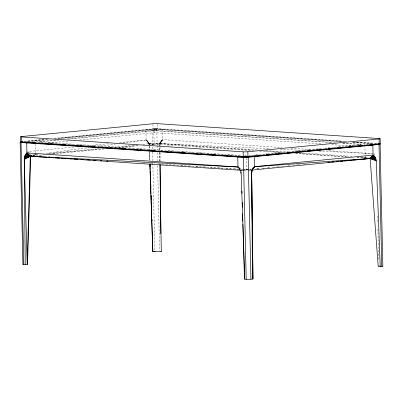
<?xml version="1.0" encoding="UTF-8"?>
<svg xmlns="http://www.w3.org/2000/svg" width="403" height="403" viewBox="0 0 403 403"><rect width="100%" height="100%" fill="white"/><g stroke="black" fill="none" stroke-linecap="round" stroke-linejoin="round"><path stroke-width="0.3" stroke-dasharray="2.02 1.51" d="M161.558 140.773L160.475 142.939L160.021 145.594L159.517 143.564L162.701 139.65L282.045 147.599M161.235 141.251L159.517 143.564L159.558 146.697L159.517 143.564L161.91 140.345M162.293 139.967L159.517 143.564L149.15 144.571M148.521 144.591L159.694 143.539L162.701 139.65L162.469 129.625L66.525 139.015M160.943 141.775L159.517 143.564L148.919 143.785L147.79 141.508L146.118 139.967L119.303 142.591M162.701 139.65L159.517 143.564L160.072 144.899M160.691 142.34L159.517 143.564L160.167 144.224M160.475 142.939L159.517 143.564L160.298 143.569M29.087 153.452L30.547 155.341L37.383 154.43M46.083 153.276L88.952 147.569M100.135 146.082L115.051 144.098M122.507 143.105L146.118 139.967L149.201 143.76L149.317 145.795M242.53 170.162L241.337 170.278L241.372 171.537L241.337 170.278L243.76 170.232M243.125 170.101L251.079 169.346L241.155 170.288M357.028 157.598L367.047 157.961M24.331 141.307L44.955 139.297M53.7 138.446L153.054 128.769A3.355 0.277 -1.3 0 1 157.79 128.678L346.756 141.382M24.251 141.503L44.859 139.493M54.853 138.521L156.026 128.779L346.122 141.544M27.404 141.539L47.982 139.524M57.961 138.546L152.062 129.333A3.355 0.277 -1.3 0 1 156.797 129.247L341.492 141.549M28.633 141.579L49.866 139.509M59.861 138.536L156.037 129.282L341.739 141.75M55.926 140.053L34.124 141.987M58.898 140.027L39.499 141.916L242.022 155.528M68.283 139.111L154.631 130.698L330.818 142.541M48.305 143.065L68.953 141.055M79.593 140.017L154.676 132.703L321.458 143.916M73.779 147.05L27.631 151.568L28.724 152.984M88.746 145.584L109.324 143.569M35.086 155.644L30.547 155.341L37.408 154.671M48.007 153.634L99.143 148.626M114.109 147.16L134.693 145.145M142.798 144.35L149.034 143.74L252.132 150.611M45.01 154.767L35.655 155.684L35.6 153.205M53.115 153.971L104.251 148.969M117.973 147.624L138.551 145.609M248.913 155.578L267.058 153.81M267.688 153.75L282.705 152.289M283.329 152.228L287.707 151.8M288.331 151.74L303.348 150.274M303.978 150.213L308.355 149.79M308.98 149.73L323.997 148.264M324.627 148.203L344.646 146.254M345.27 146.193L360.917 144.667M251.391 155.644L253.26 155.462M256.379 155.155L257.628 155.034M271.97 153.629L273.839 153.447M276.957 153.14L278.206 153.019M292.548 151.614L294.417 151.432M297.535 151.125L298.784 151.004M313.126 149.599L315.62 149.357M318.118 149.11L319.362 148.989M333.704 147.584L336.203 147.342M338.696 147.095L339.941 146.974M349.295 146.057L351.169 145.876M351.789 145.815L353.663 145.629M354.287 145.569L356.781 145.327M359.275 145.08L360.524 144.959M369.823 144.047L371.057 143.926M357.053 157.568L366.987 157.971M256.686 168.766L259.179 168.525M261.678 168.283L264.796 167.975M267.29 167.729L269.783 167.487M272.277 167.24L274.77 166.998M277.264 166.756L281.632 166.328M282.256 166.268L285.374 165.96M287.868 165.714L290.361 165.472M292.855 165.225L297.223 164.802M297.847 164.741L300.965 164.434M303.459 164.187L306.577 163.885M30.547 155.341L38.038 154.656M49.272 153.634L104.206 148.631M115.439 147.609L137.912 145.559M257.321 168.776L259.194 168.61M262.937 168.268L264.811 168.096M268.554 167.754L269.803 167.643M244.369 170.222L251.044 170.091M378.573 265.95L380.548 265.945M253.673 150.218L159.694 143.539L269.552 148.757M280.221 149.266L303.449 150.369M319.141 151.115L372.498 153.654L326.642 150.571M173.25 165.159L174.504 165.24M180.786 165.633L182.67 165.749M188.317 166.101L190.201 166.217M195.853 166.57L198.367 166.726M203.389 167.044L206.527 167.24M210.295 167.472L214.688 167.749M217.827 167.945L222.849 168.258M225.992 168.454L231.015 168.766M233.523 168.922L238.546 169.235M251.653 170.081L241.059 169.391L248.978 169.895M35.036 155.644L30.714 155.362L28.401 152.515M356.801 142.058L377.515 143.448M353.653 142.047L377.5 143.649M352.796 142.304L371.642 143.559M352.408 142.466L370.609 143.69M335.367 142.566L145.891 129.937L146.118 139.967L149.034 143.74M342.903 143.065L364.886 144.531M342.731 143.342L360.912 144.566M331.488 144.591L352.182 145.982M290.84 148.188L312.194 149.609M159.694 143.539L258.313 150.107M265.849 150.611L287.838 152.072M301.026 152.954L351.905 156.344M361.954 157.014L369.496 157.518M259.668 151.115L282.281 152.621M295.475 153.498L346.353 156.888M244.53 155.694L246.409 155.825M41 142.445L42.884 142.571M47.907 142.909L50.42 143.075M54.188 143.327L57.956 143.579M64.238 143.997L65.498 144.078M71.779 144.496L73.034 144.581M78.056 144.914L80.57 145.085M84.338 145.332L88.111 145.584M94.393 146.002L95.647 146.088M101.929 146.506L103.183 146.591M108.211 146.924L110.724 147.09M113.863 147.302L118.26 147.594M124.542 148.012L125.796 148.097M132.078 148.516L133.333 148.601M137.73 148.893L140.874 149.1M144.012 149.311L148.41 149.604M153.437 149.936L155.946 150.107M160.973 150.44L163.487 150.606M167.885 150.898L171.023 151.11M173.537 151.276L178.559 151.614M181.073 151.78L182.957 151.906M183.587 151.946L186.1 152.112M191.123 152.45L193.636 152.616M198.034 152.908L203.057 153.246M203.686 153.286L210.598 153.745M214.366 153.996L216.879 154.168M221.902 154.5L224.416 154.666M227.554 154.878L231.952 155.17M234.465 155.336L239.493 155.674M244.515 156.006L246.399 156.132M39.423 155.936L42.562 156.142M48.844 156.56L50.103 156.646M143.065 162.842L144.949 162.963M150.606 163.341L154.374 163.593M158.142 163.845L165.049 164.303M165.678 164.348L172.59 164.807M173.214 164.847L180.126 165.311M180.756 165.351L187.662 165.809M188.292 165.855L195.203 166.313M195.828 166.353L202.739 166.817M203.369 166.857L225.353 168.323M225.982 168.363L232.889 168.827M233.518 168.867L238.546 169.2M249.548 169.935L251.815 170.086M264.952 151.019L282.493 152.263M295.651 153.2L346.399 156.807M373.752 153.709L375.692 156.288M148.697 143.161L149.201 143.76L149.261 145.639M146.344 140.118L149.201 143.76L149.231 145.11M146.576 140.269L149.201 143.76L149.1 144.435L148.919 143.785M146.793 140.451L149.201 143.76L154.142 144.083L153.83 130.466M147.009 140.632L149.201 143.76L147.79 141.508M147.412 141.045L149.201 143.76L148.435 142.571M149.523 150.893L149.357 146.496L149.503 150.878M149.876 160.323L149.543 151.523L149.81 160.263M149.281 146.269L149.387 149.402M149.473 151.911L149.745 160.067M364.901 145.151L365.128 155.049M365.138 155.669L365.194 158.142M246.445 157.991L246.712 169.744M157.694 124.29L157.79 128.678M156.797 129.247L157.155 144.964M157.17 145.594L157.271 149.992M157.326 152.51L157.513 160.681M157.623 165.714L159.553 250.595M156.591 128.804L156.601 129.303M156.394 128.789L156.404 129.292M156.218 128.784L156.228 129.287M156.026 128.779L156.037 129.282M155.82 128.779L155.835 129.277M155.608 128.779L155.618 129.277M155.392 128.784L155.402 129.282M155.175 128.789L155.185 129.287M154.959 128.794L154.969 129.298M154.747 128.804L154.757 129.308M154.631 130.698L154.676 132.703M154.545 128.814L154.556 129.318M154.359 128.829L154.369 129.333M154.142 128.849L154.158 129.348M152.954 124.381L153.054 128.769M152.062 129.333L152.515 149.458M152.576 151.971L152.772 160.772M152.833 163.286L154.797 250.056M35.388 143.926L35.585 152.591M377.702 215.847L377.812 222.108M377.933 229L378.477 260.313M159.618 149.835L159.578 147.327L159.603 149.825M159.659 152.344L159.805 161.129M159.633 152.334L159.754 161.104M160.021 146.919L160.051 150.067M160.077 152.581L160.157 161.386"/><path stroke-width="0.6" d="M251.643 172.575L252.485 279.093L250.938 279.244A3.355 0.277 -1.3 0 1 246.203 279.334L244.47 279.083L242.893 224.365M240.082 169.038L237.987 167.003L26.93 152.944L24.926 155.634L24.256 158.883L25.218 264.61L27.192 264.605L27.55 263.9L30.693 155.986M26.729 153.1L30.28 156.218L27.192 264.605L24.251 159.583L30.28 156.218L26.93 152.944L26.704 142.914L31.026 142.491M370.387 144.899L372.83 145.06L373.057 155.084L370.135 158.48L378.221 266.655L380.225 266.585L376.296 161.618C376.236 159.13 375.264 156.435 373.057 155.084L254.57 166.686L254.127 167.079L252.384 169.734L251.648 173.119L252.963 278.921L252.485 279.093M244.782 279.239L241.1 172.106M252.338 169.23L253.714 167.522M251.986 169.668L253.326 168.016M252.6 169.114L254.57 166.686L254.343 156.661L253.119 156.581M251.815 170.086L370.302 158.485L373.057 155.084M252.409 169.154L253.92 167.3M252.359 169.225L254.127 167.079M252.424 169.169L254.348 166.882M252.379 169.235L254.57 166.686L370.302 158.485L369.168 158.409M251.981 169.698L252.973 168.55M373.516 155.392L370.135 158.48L368.901 158.399M22.734 142.314L22.447 141.715L22.906 142.33L245.21 157.241L378.608 144.284L376.881 144.108M22.457 142.219L23.016 142.123M378.583 144.304C379.077 143.413 377.717 143.826 378.024 144.4M373.949 155.749L370.135 158.48L376.261 160.918M374.357 156.168L370.135 158.48L376.17 160.228M24.256 158.883L30.28 156.218L26.527 153.261M374.73 156.631L370.135 158.48L376.039 159.558M24.306 158.193L30.28 156.218L26.336 153.452M375.072 157.14L370.135 158.48L375.863 158.908M24.397 157.518L30.28 156.218L26.145 153.639M375.374 157.694L370.135 158.48L375.636 158.283M24.533 156.863L30.28 156.218L25.792 154.067M22.467 142.022L21.233 142.143A3.355 0.277 -1.3 0 0 21.032 142.536L23.802 264.514L25.218 264.61M21.505 136.929L243.115 151.83A3.355 0.277 -1.3 0 0 247.85 151.74L379.072 138.954A3.355 0.277 -1.3 0 0 379.288 138.561L157.679 123.666A3.355 0.277 -1.3 0 0 152.939 123.756L21.717 136.536A3.355 0.277 -1.3 0 0 21.505 136.929L21.616 141.947L243.226 156.843A3.355 0.277 -1.3 0 0 247.966 156.752L379.188 143.967A3.355 0.277 -1.3 0 0 380.2 143.685M240.848 156.676L237.76 156.979L237.987 167.003L239.966 169.059M241.916 156.55L248.122 156.55M249.371 156.429L251.87 156.183M253.744 156.001L256.243 155.76M258.116 155.578L260.615 155.331M261.859 155.21L264.358 154.969M266.232 154.787L268.73 154.54M269.98 154.42L272.478 154.178M274.352 153.996L276.851 153.75M278.725 153.568L281.218 153.326M282.468 153.205L284.966 152.959M286.84 152.777L289.339 152.536M291.213 152.354L293.711 152.107M294.961 151.986L297.459 151.745M299.328 151.563L301.827 151.316M303.076 151.196L305.575 150.954M307.449 150.772L309.947 150.526M311.821 150.344L314.32 150.102M315.569 149.981L318.063 149.735M319.937 149.553L322.435 149.311M324.309 149.13L326.808 148.883M328.057 148.762L330.556 148.521M332.43 148.339L334.928 148.092M336.797 147.911L338.671 147.73M340.545 147.548L343.044 147.302M344.918 147.12L347.416 146.878M348.666 146.757L351.164 146.511M353.038 146.329L355.532 146.088M357.406 145.906L359.904 145.659M361.153 145.538L363.652 145.297M365.526 145.115L368.025 144.868M369.899 144.687L371.773 144.506M373.641 144.324L376.14 144.078M21.032 142.536L243.432 157.356A3.355 0.277 -1.3 0 0 248.172 157.266L379.001 144.455A3.355 0.277 -1.3 0 0 379.198 144.062L378.064 143.987M380.225 266.585L381.767 266.433A3.355 0.277 -1.3 0 0 382.649 266.116M327.856 162.349L329.73 162.182M331.604 162.011L334.097 161.784M336.596 161.553L338.47 161.386M340.339 161.215L342.837 160.983M344.086 160.873L347.205 160.585M348.454 160.475L351.577 160.187M352.827 160.077L370.302 158.485M159.87 164.892L161.301 251.477L152.802 251.638L149.871 163.83M24.709 156.233L30.28 156.218L25.47 154.545M47.05 157.281L30.099 156.223L26.93 152.944M48.31 157.361L53.332 157.674M55.216 157.795L59.609 158.067M61.493 158.183L65.261 158.419M67.769 158.575L71.538 158.812M74.051 158.968L77.814 159.205M80.958 159.402L83.466 159.558M87.234 159.79L89.748 159.946M93.511 160.182L96.025 160.339M100.418 160.616L101.677 160.691M106.699 161.009L107.954 161.084M26.029 142.037L29.797 142.289M32.305 142.461L35.444 142.672M38.582 142.879L41.091 143.05M44.229 143.261L47.368 143.473M50.506 143.685L53.644 143.891M56.153 144.062L59.291 144.274M62.43 144.486L65.568 144.697M68.077 144.863L71.845 145.115M74.353 145.287L77.492 145.498M80.001 145.664L83.769 145.916M86.277 146.088L89.416 146.299M92.554 146.511L95.063 146.677M98.201 146.888L101.339 147.1M104.478 147.312L107.616 147.523M110.125 147.689L113.263 147.901M116.402 148.113L119.54 148.324M122.049 148.49L125.817 148.742M128.325 148.914L131.464 149.125M133.972 149.291L137.111 149.503M140.249 149.715L143.387 149.926M146.526 150.138L149.034 150.304M152.173 150.515L155.311 150.727M158.45 150.939L161.588 151.15M164.097 151.316L167.235 151.528M170.373 151.74L173.512 151.951M176.02 152.117L179.788 152.374M182.297 152.541L185.435 152.752M187.944 152.923L191.082 153.13M194.221 153.341L197.359 153.553M200.498 153.765L203.006 153.931M206.145 154.142L209.283 154.354M212.421 154.566L215.56 154.777M218.068 154.943L221.207 155.155M224.345 155.367L227.483 155.578M229.992 155.749L233.76 156.001M236.269 156.168L239.407 156.379M240.526 170.247L30.099 156.223L237.987 167.003L240.077 169.048M160.701 251.301L161.301 251.477M24.926 155.634L30.28 156.218M378.558 143.75L378.296 143.705L378.346 144.36M22.427 141.75L22.89 141.826L22.906 142.33M238.41 167.381L240.042 169.084M239.186 168.288L240.369 170.6L240.944 173.32M251.956 171.038L251.653 170.081L251.804 171.723M150.017 164.097L150.107 166.61M150.274 171.008L150.51 177.295M150.722 182.952L150.934 188.609M151.19 195.52L151.332 199.294M151.639 207.464L151.735 209.978M152.087 219.408L152.133 220.663M149.931 164.021L150.118 169.653M150.158 170.902L150.526 182.166M150.566 183.42L150.913 194.06M150.959 195.309L152.802 251.638L154.828 251.311A3.355 0.277 -1.3 0 1 155.17 251.281M241.931 191.032L242.007 193.551M242.258 202.356L242.405 207.384M242.586 213.676L242.802 221.222M380.16 138.743L380.276 143.755M380.084 144.239L382.85 266.222M379.072 138.954L379.188 143.967M379.001 144.455L381.767 266.433M378.498 143.735L378.533 144.324M378.412 143.72L378.452 144.339M378.205 143.876L378.216 144.375M251.679 171.25L251.704 172.413M248.172 157.266L250.938 279.244M247.85 151.74L247.966 156.752M246.873 156.671L246.883 157.175M246.661 156.691L246.671 157.19M246.475 156.702L246.485 157.205M246.273 156.717L246.283 157.215M246.062 156.727L246.072 157.225M245.845 156.732L245.855 157.235M245.629 156.737L245.639 157.241M245.412 156.742L245.422 157.241M245.195 156.742L245.21 157.241M244.994 156.742L245.004 157.241M244.802 156.737L244.812 157.235M244.626 156.727L244.636 157.23M244.43 156.717L244.44 157.22M243.432 157.356L246.203 279.334M243.115 151.83L243.226 156.843M22.578 141.68L22.618 142.299M22.497 141.7L22.533 142.284M20.629 136.753L20.744 141.765M20.15 142.36L22.916 264.338M251.674 171.97L252.963 278.921M160.187 164.53L160.822 233.71M21.616 141.947A3.355 0.277 -1.3 0 1 21.057 141.655M23.802 264.514A3.355 0.277 -1.3 0 1 23.696 264.156"/></g></svg>
